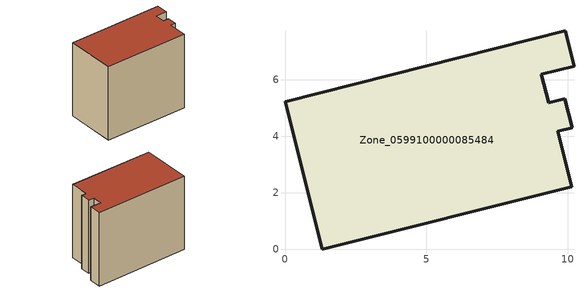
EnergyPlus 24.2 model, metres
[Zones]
Zone_0599100000085484
 floor ground (C_G): 9.08,6.2 9.33,5.2 9.91,5.34 10.16,4.31 9.65,4.18 10.15,2.22 1.32,0 0,5.23 9.92,7.75 10.23,6.49 z0
 wall outside (C_F): 1.32,0 10.15,2.22 9.65,4.18 10.16,4.31 9.91,5.34 9.33,5.2 9.08,6.2 10.23,6.49 9.92,7.75 0,5.23 1.32,0 z0:8.14
 roof outside (C_R): 9.92,7.75 0,5.23 1.32,0 10.15,2.22 9.65,4.18 10.16,4.31 9.91,5.34 9.33,5.2 9.08,6.2 10.23,6.49 z8.14
[BUILDING]
Pand.0599100000085484: North Axis=0; Terrain=City; Loads Convergence Tolerance Value=0.04; Temperature Convergence Tolerance Value=0.4; Solar Distribution=FullExterior; Maximum Number of Warmup Days=25; Minimum Number of Warmup Days=1
[Site:Location]
Rotterdam.The.Hague.AP_ZH_NLD Design_Conditions: Latitude=51.96; Longitude=4.45; Time Zone=1; Elevation=-4.5
[SITE:GROUNDTEMPERATURE:BUILDINGSURFACE]
18, 18, 18, 18, 18, 18, 18, 18, 18, 18, 18, 18
[MATERIAL] Thermal Absorptance=0.9; Solar Absorptance=0.7; Visible Absorptance=0.7
Name | Roughness | Thickness | Conductivity | Density | Specific Heat
G.TI.1975-1991 | MediumSmooth | 0.15 | 0.288461 | 540 | 1210
F.TI.1975-1991 | Rough | 0.3 | 0.230769 | 1920 | 840
R.TI.1975-1991 | MediumRough | 0.2 | 0.153846 | 1500 | 1000
[CONSTRUCTION]
C_G: G.TI.1975-1991
C_F: F.TI.1975-1991
C_R: R.TI.1975-1991
[ZONE]
Zone_0599100000085484: Type=1; Multiplier=1; Ceiling Height=Autocalculate; Volume=Autocalculate; Floor Area=autocalculate; Part of Total Floor Area=Yes
[ZONEINFILTRATION:DESIGNFLOWRATE]
Infil_Zone_0599100000085484: Zone or ZoneList or Space or SpaceList=Zone_0599100000085484; Schedule=AlwaysOn; Design Flow Rate Calculation Method=Flow/Area; Flow Rate per Floor Area=0.003; Constant Term Coefficient=1; Temperature Term Coefficient=0; Velocity Term Coefficient=0; Velocity Squared Term Coefficient=0
[HVACTEMPLATE:ZONE:IDEALLOADSAIRSYSTEM]
Zone_0599100000085484: Maximum Heating Supply Air Temperature=50; Minimum Cooling Supply Air Temperature=13; Maximum Heating Supply Air Humidity Ratio=0.0156; Minimum Cooling Supply Air Humidity Ratio=0.0077; Heating Limit=NoLimit; Cooling Limit=NoLimit; Dehumidification Control Type=ConstantSensibleHeatRatio; Cooling Sensible Heat Ratio=0.7; Dehumidification Setpoint=60; Humidification Control Type=None; Humidification Setpoint=30; Outdoor Air Method=None; Outdoor Air Flow Rate per Person=0.00944; Outdoor Air Flow Rate per Zone Floor Area=0; Outdoor Air Flow Rate per Zone=0; Demand Controlled Ventilation Type=None; Outdoor Air Economizer Type=NoEconomizer; Heat Recovery Type=None; Sensible Heat Recovery Effectiveness=0.7; Latent Heat Recovery Effectiveness=0.65
[ZONECONTROL:THERMOSTAT]
ThermostatControl_Zone_0599100000085484: Zone or ZoneList=Zone_0599100000085484; Control Type Schedule=DualSetpointControlType; Control 1=Thermostat_Zone_0599100000085484; Temperature Difference Between Cutout And Setpoint=0
[THERMOSTATSETPOINT:DUALSETPOINT]
Thermostat_Zone_0599100000085484: Heating Setpoint Temperature Schedule=HeatingSetpoint_Zone_0599100000085484; Cooling Setpoint Temperature Schedule=CoolingSetpoint_Zone_0599100000085484
[SCHEDULE:COMPACT]
HeatingSetpoint_Zone_0599100000085484: Through: 12/31, For: AllDays, Until: 24:00, 21
CoolingSetpoint_Zone_0599100000085484: Through: 12/31, For: AllDays, Until: 24:00, 24
DualSetpointControlType: Through: 12/31, For: AllDays, Until: 24:00, 4
AlwaysOn: Through: 12/31, For: AllDays, Until: 24:00, 1
